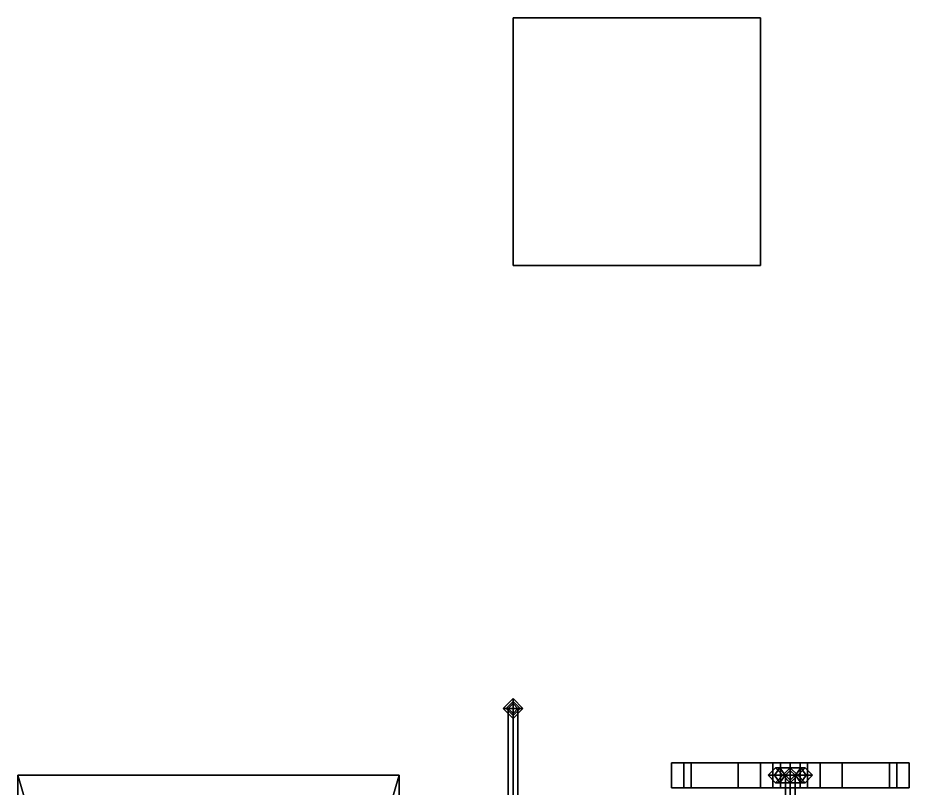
# Model space of a CAD drawing. Header units: millimetres. Extents: x -3.1 to 3.1, y -9.7 to 12.7.
# Drawn here: x -2 to 1.6, y 9.598 to 12.71 of the extents above; entities that cross this region are included whole.
import ezdxf

# ---------------------------------------------------------------- set-up
doc = ezdxf.new("R2010")
doc.units = ezdxf.units.MM
doc.layers.add('deck', color=3, linetype='Continuous')

msp = doc.modelspace()

# ---------------------------------------------------------------- linework, layer by layer
for points in [[(1, 12.71, -5.43), (1, 12.71, -6.43), (0, 12.71, -6.43), (0, 12.71, -5.43)], [(1, 12.71, -6.43), (1, 11.71, -6.43), (0, 11.71, -6.43), (0, 12.71, -6.43)], [(0, 12.71, -6.43), (0, 11.71, -6.43), (0, 11.71, -5.43), (0, 12.71, -5.43)], [(0, 12.71, -5.43), (0, 11.71, -5.43), (1, 11.71, -5.43), (1, 12.71, -5.43)], [(1, 11.71, -5.43), (1, 11.71, -6.43), (1, 12.71, -6.43), (1, 12.71, -5.43)], [(0, 11.71, -5.43), (0, 11.71, -6.43), (1, 11.71, -6.43), (1, 11.71, -5.43)], [(0, 9.9483, 4.1983), (0, 9.96, 4.17), (-0.04, 9.92, 4.17), (-0.0283, 9.92, 4.1983)], [(0, 9.96, 4.17), (0, 9.9483, 4.1417), (-0.0283, 9.92, 4.1417), (-0.04, 9.92, 4.17)], [(0, 9.92, 4.21), (0, 9.9483, 4.1983), (-0.0283, 9.92, 4.1983), (0, 9.92, 4.21)], [(0, 9.9483, 4.1417), (0, 9.92, 4.13), (0, 9.92, 4.13), (-0.0283, 9.92, 4.1417)], [(0, 9.54, 1.99), (-0.02, 9.52, 1.99), (-0.02, 9.92, 4.14), (0, 9.94, 4.14)], [(0.0283, 9.92, 4.1983), (0.04, 9.92, 4.17), (0, 9.96, 4.17), (0, 9.9483, 4.1983)], [(0.04, 9.92, 4.17), (0.0283, 9.92, 4.1417), (0, 9.9483, 4.1417), (0, 9.96, 4.17)], [(0, 9.92, 4.21), (0.0283, 9.92, 4.1983), (0, 9.9483, 4.1983), (0, 9.92, 4.21)], [(0.0283, 9.92, 4.1417), (0, 9.92, 4.13), (0, 9.92, 4.13), (0, 9.9483, 4.1417)], [(0.02, 9.52, 1.99), (0, 9.54, 1.99), (0, 9.94, 4.14), (0.02, 9.92, 4.14)], [(-0.0283, 9.92, 4.1983), (-0.04, 9.92, 4.17), (0, 9.88, 4.17), (0, 9.8917, 4.1983)], [(-0.04, 9.92, 4.17), (-0.0283, 9.92, 4.1417), (0, 9.8917, 4.1417), (0, 9.88, 4.17)], [(0, 9.92, 4.21), (-0.0283, 9.92, 4.1983), (0, 9.8917, 4.1983), (0, 9.92, 4.21)], [(-0.0283, 9.92, 4.1417), (0, 9.92, 4.13), (0, 9.92, 4.13), (0, 9.8917, 4.1417)], [(-0.02, 9.52, 1.99), (0, 9.5, 1.99), (0, 9.9, 4.14), (-0.02, 9.92, 4.14)], [(0, 9.5, 1.99), (0.02, 9.52, 1.99), (0.02, 9.92, 4.14), (0, 9.9, 4.14)], [(0, 9.92, 4.21), (0, 9.8917, 4.1983), (0.0283, 9.92, 4.1983), (0, 9.92, 4.21)], [(0, 9.8917, 4.1983), (0, 9.88, 4.17), (0.04, 9.92, 4.17), (0.0283, 9.92, 4.1983)], [(0, 9.88, 4.17), (0, 9.8917, 4.1417), (0.0283, 9.92, 4.1417), (0.04, 9.92, 4.17)], [(0, 9.8917, 4.1417), (0, 9.92, 4.13), (0, 9.92, 4.13), (0.0283, 9.92, 4.1417)], [(0.69, 9.7, 0.13), (1, 9.7, -0.04), (0.72, 9.7, -0.06), (0.64, 9.7, 0.13)], [(0.64, 9.6, 0.13), (0.69, 9.6, 0.13), (0.69, 9.7, 0.13), (0.64, 9.7, 0.13)], [(0.64, 9.7, 0.13), (0.72, 9.7, -0.06), (0.72, 9.6, -0.06), (0.64, 9.6, 0.13)], [(0.69, 9.6, 0.13), (1, 9.6, -0.04), (1, 9.7, -0.04), (0.69, 9.7, 0.13)], [(1, 9.7, -0.04), (1.12, 9.7, -0.23), (0.91, 9.7, -0.19), (0.72, 9.7, -0.06)], [(0.72, 9.7, -0.06), (0.91, 9.7, -0.19), (0.91, 9.6, -0.19), (0.72, 9.6, -0.06)], [(0.91, 9.7, -0.19), (1.12, 9.7, -0.23), (1.12, 9.6, -0.23), (0.91, 9.6, -0.19)], [(1.05, 9.7, 0.06), (1.12, 9.7, -0.23), (1.12, 9.7, -0.23), (1, 9.7, -0.04)], [(1, 9.6, -0.04), (1.05, 9.6, 0.06), (1.05, 9.7, 0.06), (1, 9.7, -0.04)], [(1.19, 9.7, 0.8), (1.19, 9.7, 0.06), (1.05, 9.7, 0.06), (1.05, 9.7, 0.8)], [(1.05, 9.7, 0.8), (1.05, 9.7, 0.06), (1.05, 9.6, 0.06), (1.05, 9.6, 0.8)], [(1.08, 9.7, 0.99), (1.05, 9.7, 0.8), (1.05, 9.6, 0.8), (1.08, 9.6, 0.99)], [(1.19, 9.7, 0.06), (1.12, 9.7, -0.23), (1.12, 9.7, -0.23), (1.05, 9.7, 0.06)], [(1.16, 9.7, 0.99), (1.19, 9.7, 0.8), (1.05, 9.7, 0.8), (1.08, 9.7, 0.99)], [(1.08, 9.6, 0.99), (1.12, 9.6, 0.99), (1.12, 9.7, 0.99), (1.08, 9.7, 0.99)], [(1.12, 9.7, -0.23), (1.12, 9.7, -0.23), (1.19, 9.7, 0.06), (1.24, 9.7, -0.04)], [(1.33, 9.7, -0.19), (1.12, 9.7, -0.23), (1.24, 9.7, -0.04), (1.52, 9.7, -0.06)], [(1.33, 9.6, -0.19), (1.12, 9.6, -0.23), (1.12, 9.7, -0.23), (1.33, 9.7, -0.19)], [(1.16, 9.7, 0.99), (1.12, 9.7, 0.99), (1.12, 9.6, 0.99), (1.16, 9.6, 0.99)], [(1.16, 9.6, 0.99), (1.19, 9.6, 0.8), (1.19, 9.7, 0.8), (1.16, 9.7, 0.99)], [(1.19, 9.6, 0.8), (1.19, 9.6, 0.06), (1.19, 9.7, 0.06), (1.19, 9.7, 0.8)], [(1.24, 9.7, -0.04), (1.19, 9.7, 0.06), (1.19, 9.6, 0.06), (1.24, 9.6, -0.04)], [(1.55, 9.7, 0.13), (1.24, 9.7, -0.04), (1.24, 9.6, -0.04), (1.55, 9.6, 0.13)], [(1.52, 9.7, -0.06), (1.24, 9.7, -0.04), (1.55, 9.7, 0.13), (1.6, 9.7, 0.13)], [(1.52, 9.6, -0.06), (1.33, 9.6, -0.19), (1.33, 9.7, -0.19), (1.52, 9.7, -0.06)], [(1.6, 9.6, 0.13), (1.52, 9.6, -0.06), (1.52, 9.7, -0.06), (1.6, 9.7, 0.13)], [(1.6, 9.7, 0.13), (1.55, 9.7, 0.13), (1.55, 9.6, 0.13), (1.6, 9.6, 0.13)], [(1.0776, 9.68, 1.0976), (1.0564, 9.65, 1.0764), (1.03, 9.65, 1.14), (1.06, 9.68, 1.14)], [(1.06, 9.68, 1.14), (1.03, 9.65, 1.14), (1.0564, 9.65, 1.2036), (1.0776, 9.68, 1.1824)], [(1.0564, 9.65, 1.0764), (1.0776, 9.62, 1.0976), (1.06, 9.62, 1.14), (1.03, 9.65, 1.14)], [(1.03, 9.65, 1.14), (1.06, 9.62, 1.14), (1.0776, 9.62, 1.1824), (1.0564, 9.65, 1.2036)], [(1.12, 9.68, 1.08), (1.09, 9.65, 1.0624), (1.0564, 9.65, 1.0764), (1.0776, 9.68, 1.0976)], [(1.0776, 9.68, 1.1824), (1.0564, 9.65, 1.2036), (1.12, 9.65, 1.23), (1.12, 9.68, 1.2)], [(1.09, 9.65, 1.0624), (1.12, 9.62, 1.08), (1.0776, 9.62, 1.0976), (1.0564, 9.65, 1.0764)], [(1.0564, 9.65, 1.2036), (1.0776, 9.62, 1.1824), (1.12, 9.62, 1.2), (1.12, 9.65, 1.23)], [(1.0988, 9.65, 1.1188), (1.0776, 9.68, 1.0976), (1.06, 9.68, 1.14), (1.09, 9.65, 1.14)], [(1.09, 9.65, 1.14), (1.06, 9.68, 1.14), (1.0776, 9.68, 1.1824), (1.0988, 9.65, 1.1612)], [(1.0776, 9.62, 1.0976), (1.0988, 9.65, 1.1188), (1.09, 9.65, 1.14), (1.06, 9.62, 1.14)], [(1.06, 9.62, 1.14), (1.09, 9.65, 1.14), (1.0988, 9.65, 1.1612), (1.0776, 9.62, 1.1824)], [(1.12, 9.65, 1.11), (1.12, 9.68, 1.08), (1.0776, 9.68, 1.0976), (1.0988, 9.65, 1.1188)], [(1.0988, 9.65, 1.1612), (1.0776, 9.68, 1.1824), (1.12, 9.68, 1.2), (1.12, 9.65, 1.17)], [(1.12, 9.62, 1.08), (1.12, 9.65, 1.11), (1.0988, 9.65, 1.1188), (1.0776, 9.62, 1.0976)], [(1.0776, 9.62, 1.1824), (1.0988, 9.65, 1.1612), (1.12, 9.65, 1.17), (1.12, 9.62, 1.2)], [(1.12, 9.68, 0.99), (1.09, 9.65, 0.99), (1.09, 9.65, 1.0624), (1.12, 9.68, 1.08)], [(1.09, 9.65, 0.99), (1.12, 9.62, 0.99), (1.12, 9.62, 1.08), (1.09, 9.65, 1.0624)], [(1.12, 9.67, 1.21), (1.1, 9.65, 1.2217), (1.1, 9.65, 1.3), (1.12, 9.67, 1.3)], [(1.12, 9.67, 1.3), (1.1, 9.65, 1.3), (1.1, 9.55, 1.52), (1.12, 9.56, 1.54)], [(1.1, 9.65, 1.2217), (1.12, 9.63, 1.21), (1.12, 9.63, 1.3), (1.1, 9.65, 1.3)], [(1.1, 9.65, 1.3), (1.12, 9.63, 1.3), (1.12, 9.54, 1.5), (1.1, 9.55, 1.52)], [(1.15, 9.65, 0.99), (1.12, 9.68, 0.99), (1.12, 9.68, 1.08), (1.15, 9.65, 1.0624)], [(1.1412, 9.65, 1.1188), (1.1624, 9.68, 1.0976), (1.12, 9.68, 1.08), (1.12, 9.65, 1.11)], [(1.1624, 9.68, 1.0976), (1.1836, 9.65, 1.0764), (1.15, 9.65, 1.0624), (1.12, 9.68, 1.08)], [(1.12, 9.65, 1.17), (1.12, 9.68, 1.2), (1.1624, 9.68, 1.1824), (1.1412, 9.65, 1.1612)], [(1.12, 9.68, 1.2), (1.12, 9.65, 1.23), (1.1836, 9.65, 1.2036), (1.1624, 9.68, 1.1824)], [(1.14, 9.65, 1.2217), (1.12, 9.67, 1.21), (1.12, 9.67, 1.3), (1.14, 9.65, 1.3)], [(1.14, 9.65, 1.3), (1.12, 9.67, 1.3), (1.12, 9.56, 1.54), (1.14, 9.55, 1.52)], [(1.12, 9.62, 0.99), (1.15, 9.65, 0.99), (1.15, 9.65, 1.0624), (1.12, 9.62, 1.08)], [(1.1624, 9.62, 1.0976), (1.1412, 9.65, 1.1188), (1.12, 9.65, 1.11), (1.12, 9.62, 1.08)], [(1.1836, 9.65, 1.0764), (1.1624, 9.62, 1.0976), (1.12, 9.62, 1.08), (1.15, 9.65, 1.0624)], [(1.12, 9.62, 1.2), (1.12, 9.65, 1.17), (1.1412, 9.65, 1.1612), (1.1624, 9.62, 1.1824)], [(1.12, 9.65, 1.23), (1.12, 9.62, 1.2), (1.1624, 9.62, 1.1824), (1.1836, 9.65, 1.2036)], [(1.12, 9.63, 1.21), (1.14, 9.65, 1.2217), (1.14, 9.65, 1.3), (1.12, 9.63, 1.3)], [(1.12, 9.63, 1.3), (1.14, 9.65, 1.3), (1.14, 9.55, 1.52), (1.12, 9.54, 1.5)], [(1.15, 9.65, 1.14), (1.18, 9.68, 1.14), (1.1624, 9.68, 1.0976), (1.1412, 9.65, 1.1188)], [(1.1412, 9.65, 1.1612), (1.1624, 9.68, 1.1824), (1.18, 9.68, 1.14), (1.15, 9.65, 1.14)], [(1.18, 9.62, 1.14), (1.15, 9.65, 1.14), (1.1412, 9.65, 1.1188), (1.1624, 9.62, 1.0976)], [(1.1624, 9.62, 1.1824), (1.1412, 9.65, 1.1612), (1.15, 9.65, 1.14), (1.18, 9.62, 1.14)], [(1.18, 9.68, 1.14), (1.21, 9.65, 1.14), (1.1836, 9.65, 1.0764), (1.1624, 9.68, 1.0976)], [(1.1624, 9.68, 1.1824), (1.1836, 9.65, 1.2036), (1.21, 9.65, 1.14), (1.18, 9.68, 1.14)], [(1.21, 9.65, 1.14), (1.18, 9.62, 1.14), (1.1624, 9.62, 1.0976), (1.1836, 9.65, 1.0764)], [(1.1836, 9.65, 1.2036), (1.1624, 9.62, 1.1824), (1.18, 9.62, 1.14), (1.21, 9.65, 1.14)], [(0.72, 9.6, -0.06), (1, 9.6, -0.04), (0.69, 9.6, 0.13), (0.64, 9.6, 0.13)], [(0.91, 9.6, -0.19), (1.12, 9.6, -0.23), (1, 9.6, -0.04), (0.72, 9.6, -0.06)], [(1.12, 9.6, -0.23), (1.12, 9.6, -0.23), (1.05, 9.6, 0.06), (1, 9.6, -0.04)], [(1.05, 9.6, 0.06), (1.19, 9.6, 0.06), (1.19, 9.6, 0.8), (1.05, 9.6, 0.8)], [(1.12, 9.6, -0.23), (1.12, 9.6, -0.23), (1.19, 9.6, 0.06), (1.05, 9.6, 0.06)], [(1.05, 9.6, 0.8), (1.19, 9.6, 0.8), (1.16, 9.6, 0.99), (1.08, 9.6, 0.99)], [(1.19, 9.6, 0.06), (1.12, 9.6, -0.23), (1.12, 9.6, -0.23), (1.24, 9.6, -0.04)], [(1.24, 9.6, -0.04), (1.12, 9.6, -0.23), (1.33, 9.6, -0.19), (1.52, 9.6, -0.06)], [(1.55, 9.6, 0.13), (1.24, 9.6, -0.04), (1.52, 9.6, -0.06), (1.6, 9.6, 0.13)]]:
    msp.add_3dface(points)
at = {"layer": 'deck'}
for points in [[(-1.97, 9.55, 2.97), (-1.97, 7.71, 2.97), (-2, 7.64, 3.01), (-2, 9.65, 3.01)], [(-0.46, 9.65, 3.01), (-0.49, 9.55, 2.97), (-1.97, 9.55, 2.97), (-2, 9.65, 3.01)], [(-2, 9.65, 3.06), (-1.97, 9.55, 3.1), (-0.49, 9.55, 3.1), (-0.46, 9.65, 3.06)], [(-2, 7.64, 3.06), (-1.97, 7.71, 3.1), (-1.97, 9.55, 3.1), (-2, 9.65, 3.06)], [(-2, 7.64, 3.01), (-2, 7.64, 3.06), (-2, 9.65, 3.06), (-2, 9.65, 3.01)], [(-2, 9.65, 3.01), (-2, 9.65, 3.06), (-0.46, 9.65, 3.06), (-0.46, 9.65, 3.01)], [(-0.46, 7.64, 3.01), (-0.49, 7.71, 2.97), (-0.49, 9.55, 2.97), (-0.46, 9.65, 3.01)], [(-0.49, 9.55, 3.1), (-0.49, 7.71, 3.1), (-0.46, 7.64, 3.06), (-0.46, 9.65, 3.06)], [(-0.46, 9.65, 3.06), (-0.46, 7.64, 3.06), (-0.46, 7.64, 3.01), (-0.46, 9.65, 3.01)]]:
    msp.add_3dface(points, dxfattribs=at)

doc.saveas('drawing.dxf')
